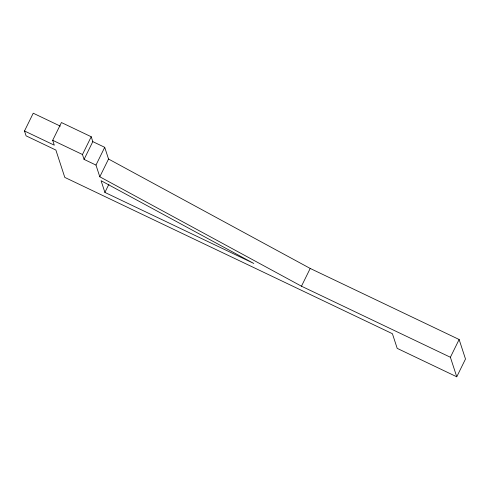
<?xml version="1.0" encoding="UTF-8"?>
<svg xmlns="http://www.w3.org/2000/svg" width="490" height="490" viewBox="0 0 490 490"><rect width="100%" height="100%" fill="white"/><g stroke="black" fill="none" stroke-linecap="round" stroke-linejoin="round"><path stroke-width="0.73" d="M24.5 130.971L54.286 145.181L52.693 140.299L61.428 122.537L91.213 136.747L92.806 141.635L104.719 147.319L108.541 159.036L310.213 268.447L459.13 339.497L465.5 359.029L456.76 376.786L397.194 348.365L392.416 333.721L64.796 177.405L55.878 150.062L26.093 135.853L24.5 130.971L33.24 113.215L60.313 126.132M456.76 376.786L450.39 357.259L301.473 286.203L99.801 176.792L95.979 165.075L84.066 159.391L82.473 154.509L91.213 136.747M84.066 159.391L92.806 141.635M95.979 165.075L104.719 147.319M99.801 176.792L108.541 159.036M104.897 192.417L101.075 180.7L253.82 263.467L104.897 192.417L108.933 184.222M301.473 286.203L310.213 268.447M450.39 357.259L459.13 339.497M52.693 140.299L82.473 154.509"/></g></svg>
